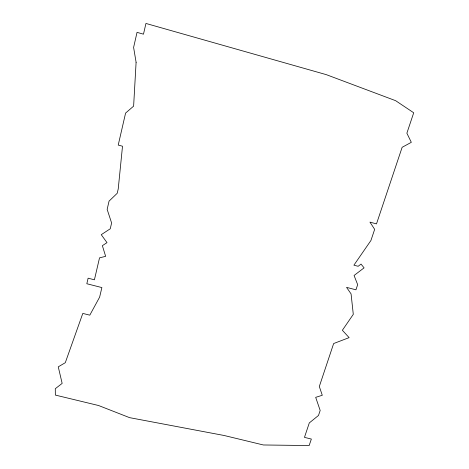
<?xml version="1.0" encoding="UTF-8"?>
<svg xmlns="http://www.w3.org/2000/svg" width="469" height="469" viewBox="0 0 469 469"><rect width="100%" height="100%" fill="white"/><g stroke="black" fill="none" stroke-linecap="round" stroke-linejoin="round"><path stroke-width="0.7" d="M136.098 62.283L133.624 106.141L125.586 113.076L118.223 145.073L122.509 146.228L118.229 188.925L117.209 193.287L109.06 201.131L107.149 209.373L111.61 222.986L110.25 228.784L101.257 234.682L107.002 242.643L102.365 245.668L105.648 256.338L99.528 257.839L94.416 279.794L88.113 278.181L86.829 283.745L101.884 287.573L99.627 297.123L89.802 315.162L82.802 313.409L65.291 362.701L58.262 366.846L62.154 383.396L55.289 388.713L55.348 395.08L98.601 405.527L129.555 417.644L224.147 435.496L263.344 444.97L309.153 445.55L311.352 439.048L304.463 437.372L309.3 422.927L318.492 415.464L320.175 410.469L315.69 397.343L322.285 395.279L319.313 386.497L333.652 343.537L349.118 337.639L342.376 330.27L353.292 314.353L351.07 293.887L346.556 287.362L355.942 289.813L357.671 284.66L354.066 275.485L364.079 267.863L361.03 264.082L358.134 266.292L353.907 265.178L370.926 240.497L374.661 229.353L369.941 222.118L376.496 223.883L402.144 147.295L411.319 142.324L406.875 133.19L413.711 112.777L395.643 100.688L326.272 74.641L145.941 23.45L143.479 34.178L137.036 32.361L133.606 47.428L136.098 62.283"/></g></svg>
